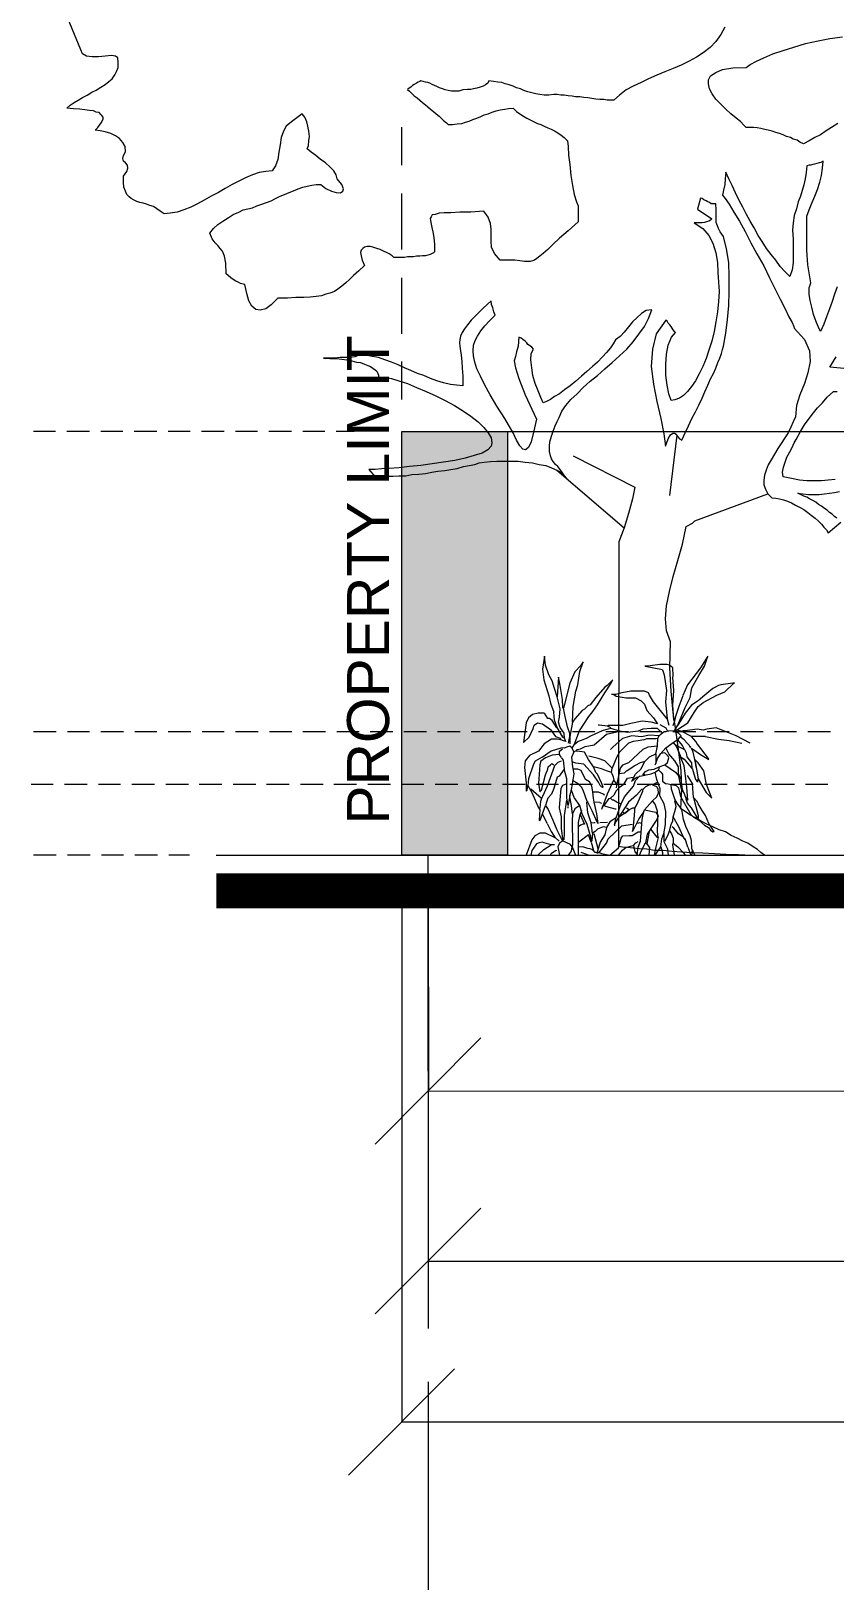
# Model space of a CAD drawing. Header units: metres. Extents: x 14 to 155, y 0 to 125.
# Drawn here: x 29.279 to 31.552, y 61.89 to 66.301 of the extents above; entities that cross this region are included whole.
import ezdxf

# ---------------------------------------------------------------- set-up
doc = ezdxf.new("R2010")
doc.units = ezdxf.units.M
doc.layers.add('PDF3_Geometry', color=9, linetype='Continuous', true_color=0x808080)
doc.layers.add('PDF_Geometry', color=7, linetype='Continuous', true_color=0xc0c0c0)
doc.layers.add('PDF3_Solid Fills', color=7, linetype='Continuous')
doc.layers.add('PDF3_Text', color=255, linetype='Continuous')
doc.styles.add('PDF Arial', font='arial.ttf')

msp = doc.modelspace()

# ---------------------------------------------------------------- linework, layer by layer
at = {"layer": 'PDF3_Geometry', "color": 0, "lineweight": 0}
for points in [[(30.3268, 65.9217), (30.3268, 66.029)], [(31.559, 65.5777), (31.551, 65.5569), (31.5446, 65.5361), (31.5366, 65.5153), (31.5286, 65.4929), (31.5206, 65.472), (31.511, 65.4512), (31.5046, 65.4657), (31.4982, 65.4817), (31.4918, 65.4993), (31.487, 65.52), (31.4822, 65.5393), (31.479, 65.5569), (31.479, 65.5745), (31.4838, 65.5889), (31.4757, 65.6401), (31.4725, 65.6818), (31.4725, 65.7233), (31.4725, 65.7778), (31.479, 65.7953), (31.487, 65.8145), (31.495, 65.8337), (31.503, 65.853), (31.5094, 65.8738), (31.5142, 65.893), (31.5174, 65.9138), (31.5189, 65.9329), (31.5126, 65.9297), (31.5078, 65.9282), (31.5014, 65.9266), (31.4949, 65.925), (31.4902, 65.9234), (31.4838, 65.9218), (31.479, 65.9218), (31.4725, 65.9202), (31.4709, 65.901), (31.4678, 65.8833), (31.4646, 65.8658), (31.4598, 65.8498), (31.455, 65.8337), (31.4485, 65.8177), (31.4438, 65.7986), (31.4374, 65.7794), (31.4342, 65.7585), (31.4326, 65.7377), (31.4342, 65.7137), (31.4342, 65.6913), (31.4342, 65.6673), (31.4342, 65.6465), (31.431, 65.6257), (31.4246, 65.6065), (31.4102, 65.6209), (31.3974, 65.6354), (31.3846, 65.6529), (31.3718, 65.6689), (31.3589, 65.6865), (31.3462, 65.7058), (31.3349, 65.7233), (31.3238, 65.7441), (31.3125, 65.7633), (31.3014, 65.7841), (31.2917, 65.8034), (31.2805, 65.8242), (31.271, 65.8434), (31.2613, 65.8641), (31.2518, 65.8833), (31.2437, 65.9025), (31.2421, 65.8833), (31.2405, 65.8674), (31.2373, 65.8514), (31.2341, 65.8369), (31.2421, 65.8274), (31.2533, 65.8113), (31.2661, 65.7889), (31.2821, 65.7633), (31.2982, 65.7345), (31.3141, 65.7025), (31.3317, 65.6705), (31.351, 65.6369), (31.367, 65.6033), (31.3829, 65.5713), (31.3974, 65.5424), (31.4118, 65.5153), (31.4214, 65.4928), (31.431, 65.4769), (31.4358, 65.4657), (31.4374, 65.4609), (31.4662, 65.4289), (31.4806, 65.3968), (31.4822, 65.3665), (31.4758, 65.3344), (31.4662, 65.304), (31.4534, 65.2721), (31.4438, 65.2416), (31.4406, 65.2096), (31.4342, 65.1952), (31.4278, 65.1808), (31.4198, 65.1648), (31.4102, 65.1504), (31.4006, 65.1344), (31.391, 65.12), (31.3813, 65.104), (31.3718, 65.088), (31.3638, 65.0736), (31.3574, 65.0591), (31.3526, 65.0448), (31.351, 65.0304), (31.351, 65.0176), (31.3558, 65.0048), (31.3622, 64.9919), (31.3734, 64.9808), (31.3846, 64.9792), (31.3958, 64.9776), (31.407, 64.9744), (31.4182, 64.9712), (31.4294, 64.9663), (31.4406, 64.96), (31.4535, 64.9536), (31.4646, 64.9472), (31.4758, 64.9391), (31.4854, 64.9312), (31.4966, 64.9231), (31.5046, 64.9151), (31.5142, 64.9056), (31.5206, 64.8975), (31.5286, 64.8895), (31.5334, 64.8816), (31.5687, 64.912)], [(30.3268, 65.6832), (30.3268, 65.8417)], [(30.3268, 65.4448), (30.3268, 65.6032)], [(30.3268, 65.2592), (30.3268, 65.3664)], [(31.5878, 65.3457), (31.5382, 65.3504), (31.5558, 65.3792)], [(31.5526, 65.032), (31.5334, 65.0304), (31.5142, 65.0288), (31.4934, 65.0288), (31.4726, 65.0288), (31.4518, 65.0304), (31.4294, 65.0351), (31.4054, 65.04), (31.4038, 65.0528), (31.407, 65.0672), (31.4118, 65.0816), (31.4166, 65.096), (31.4246, 65.1104), (31.431, 65.1232), (31.4374, 65.136), (31.4422, 65.1456), (31.455, 65.168), (31.4662, 65.1872), (31.479, 65.2048), (31.4918, 65.2208), (31.503, 65.2352), (31.5174, 65.2497), (31.5302, 65.2656), (31.5478, 65.2816), (31.559, 65.2816)], [(29.3474, 65.1679), (29.2849, 65.1679)], [(29.4434, 65.1679), (29.3793, 65.1679)], [(29.5379, 65.1679), (29.4754, 65.1679)], [(29.6339, 65.1679), (29.5698, 65.1679)], [(29.7283, 65.1679), (29.6658, 65.1679)], [(29.8243, 65.1679), (29.7602, 65.1679)], [(29.9187, 65.1679), (29.8562, 65.1679)], [(30.0147, 65.1679), (29.9507, 65.1679)], [(30.1091, 65.1679), (30.0467, 65.1679)], [(30.1924, 65.1679), (30.1412, 65.1679)], [(31.1046, 65.1583), (31.0838, 64.9871)], [(30.7653, 65.0591), (30.9557, 64.8959)], [(30.8117, 65.0992), (30.9862, 65.0111), (30.9798, 64.9776), (30.9686, 64.9359), (30.9558, 64.8959), (30.9414, 64.8559), (30.9398, 63.9949), (30.9511, 63.9933), (30.9654, 63.9917), (30.9814, 63.9901), (30.9991, 63.9885), (31.0198, 63.9869), (31.0422, 63.9837), (31.0663, 63.9837), (31.0919, 63.9805), (31.1191, 63.9789), (31.1479, 63.9773), (31.1782, 63.9757), (31.2119, 63.9741), (31.2439, 63.9725), (31.2791, 63.9709), (31.3159, 63.9693), (31.3527, 63.9693), (31.3431, 63.9773), (31.3335, 63.9853), (31.3207, 63.9933), (31.3063, 64.0029), (31.2919, 64.0093), (31.2759, 64.0173), (31.2583, 64.0253), (31.2423, 64.0349), (31.2246, 64.0413), (31.2071, 64.0493), (31.1895, 64.0573), (31.1718, 64.0669), (31.1574, 64.0749), (31.1415, 64.083), (31.1286, 64.0925), (31.1159, 64.1005), (31.1191, 64.1566), (31.1175, 64.2078), (31.111, 64.2621), (31.103, 64.3166), (31.0951, 64.3726), (31.0886, 64.4334), (31.0854, 64.499), (31.087, 64.5726), (31.0758, 64.6046), (31.0726, 64.6383), (31.0758, 64.675), (31.0838, 64.7151), (31.095, 64.7583), (31.1078, 64.8031), (31.1206, 64.8495), (31.1318, 64.8991), (31.1494, 64.9088), (31.1558, 64.9151), (31.3622, 64.9919)], [(31.5574, 64.9231), (31.5511, 64.928), (31.5446, 64.9344), (31.5366, 64.9391), (31.5302, 64.9455), (31.5223, 64.9504), (31.5142, 64.9568), (31.5062, 64.9615), (31.4982, 64.9679), (31.4902, 64.9728), (31.4806, 64.9776), (31.4726, 64.9824), (31.4646, 64.9855), (31.455, 64.9903), (31.447, 64.9936), (31.4614, 64.9919), (31.4775, 64.9903), (31.4918, 64.9903), (31.5078, 64.9903), (31.5223, 64.9919), (31.5366, 64.9936), (31.551, 64.9952), (31.5654, 64.9984)], [(29.349, 64.3181), (29.2849, 64.3181)], [(29.4434, 64.3181), (29.3809, 64.3181)], [(29.5395, 64.3181), (29.4755, 64.3181)], [(29.6339, 64.3181), (29.5715, 64.3181)], [(29.7299, 64.3181), (29.6659, 64.3181)], [(29.8243, 64.3181), (29.7619, 64.3181)], [(29.9203, 64.3181), (29.8563, 64.3181)], [(30.0163, 64.3182), (29.9523, 64.3181)], [(30.1108, 64.3182), (30.0468, 64.3182)], [(30.2068, 64.3182), (30.1428, 64.3182)], [(30.3012, 64.3182), (30.2372, 64.3182)], [(30.3972, 64.3182), (30.3332, 64.3182)], [(30.4917, 64.3182), (30.4276, 64.3182)], [(30.5877, 64.3182), (30.5236, 64.3182)], [(30.6821, 64.3182), (30.618, 64.3182)], [(30.7782, 64.3182), (30.7141, 64.3182)], [(30.7798, 64.3085), (30.7814, 64.3037)], [(30.8726, 64.3182), (30.8101, 64.3182)], [(30.8853, 64.3374), (30.8821, 64.3374)], [(30.9093, 64.3341), (30.8853, 64.3373)], [(30.9109, 64.3262), (30.8933, 64.3214)], [(30.9686, 64.3182), (30.9045, 64.3182)], [(30.9061, 64.3118), (30.9349, 64.3182)], [(31.0086, 64.3262), (30.9958, 64.3198), (30.9654, 64.3166), (30.943, 64.3198), (30.919, 64.3277)], [(31.063, 64.3182), (31.0006, 64.3182)], [(31.0501, 64.3278), (31.0325, 64.3278), (31.0085, 64.3262)], [(31.0501, 64.3278), (31.0646, 64.315), (31.055, 64.307)], [(31.0566, 64.339), (31.0742, 64.3294)], [(31.0741, 64.3293), (31.0789, 64.3198), (31.0741, 64.3182), (31.0694, 64.3182), (31.0646, 64.3149)], [(31.0998, 64.3198), (31.0982, 64.3214), (31.0822, 64.3198), (31.079, 64.3198)], [(31.0966, 64.3182), (31.0934, 64.3182)], [(31.159, 64.3182), (31.095, 64.3182)], [(31.0981, 64.3214), (31.1077, 64.3374)], [(31.1094, 64.315), (31.0981, 64.3182), (31.1046, 64.323)], [(31.1863, 64.3054), (31.1462, 64.3054), (31.1175, 64.3198)], [(31.2534, 64.3182), (31.191, 64.3182)], [(31.3494, 64.3182), (31.2854, 64.3182)], [(31.4439, 64.3182), (31.3815, 64.3182)], [(31.5399, 64.3182), (31.4759, 64.3182)], [(30.9781, 64.179), (30.9766, 64.1774)], [(31.1638, 64.1758), (31.1654, 64.1853)], [(29.341, 64.1692), (29.2786, 64.1692)], [(29.437, 64.1692), (29.373, 64.1692)], [(29.5314, 64.1693), (29.469, 64.1692)], [(29.6274, 64.1693), (29.5634, 64.1693)], [(29.7235, 64.1693), (29.6595, 64.1693)], [(29.8179, 64.1693), (29.7539, 64.1693)], [(29.9139, 64.1693), (29.8499, 64.1693)], [(30.0084, 64.1693), (29.9443, 64.1693)], [(30.1044, 64.1693), (30.0403, 64.1693)], [(30.1988, 64.1693), (30.1347, 64.1693)], [(30.2949, 64.1693), (30.2308, 64.1693)], [(30.3893, 64.1693), (30.3252, 64.1693)], [(30.4853, 64.1693), (30.4213, 64.1693)], [(30.5797, 64.1693), (30.5173, 64.1693)], [(30.6757, 64.1693), (30.6117, 64.1693)], [(30.6789, 64.1534), (30.6789, 64.1502)], [(30.7701, 64.1693), (30.7077, 64.1693)], [(30.7941, 64.1709), (30.7813, 64.1661)], [(30.8661, 64.1693), (30.8021, 64.1693)], [(30.8934, 64.1613), (30.8966, 64.1613), (30.8918, 64.1742)], [(30.9606, 64.1693), (30.8982, 64.1693)], [(30.9349, 64.1661), (30.9349, 64.1709), (30.9333, 64.1597)], [(31.0566, 64.1693), (30.9926, 64.1693)], [(31.0374, 64.1693), (31.0262, 64.1677), (31.0166, 64.1629), (31.0102, 64.1565), (31.0054, 64.1549)], [(31.0086, 64.1501), (31.0102, 64.1565)], [(31.151, 64.1693), (31.0886, 64.1693)], [(31.247, 64.1693), (31.183, 64.1693)], [(31.3414, 64.1693), (31.279, 64.1693)], [(31.4375, 64.1693), (31.3734, 64.1693)], [(31.5319, 64.1693), (31.4694, 64.1693)], [(30.9349, 64.1197), (30.9478, 64.1149)], [(30.9398, 63.99), (30.9478, 64.0172)], [(29.349, 63.9693), (29.285, 63.9693)], [(29.445, 63.9693), (29.381, 63.9693)], [(29.5395, 63.9693), (29.4771, 63.9693)], [(29.6355, 63.9693), (29.5715, 63.9693)], [(29.7267, 63.9693), (29.6675, 63.9693)], [(30.4021, 63.3788), (30.402, 63.9693)], [(30.951, 63.9837), (30.9621, 63.9916)], [(30.9622, 63.9916), (30.9735, 63.9948)], [(30.9829, 63.9965), (30.9861, 63.9789)], [(30.3269, 63.894), (30.3269, 62.3656)], [(30.4021, 62.8202), (30.402, 63.894), (30.4021, 63.3019)], [(30.5509, 63.4524), (30.2517, 63.1515)], [(30.4021, 63.3019), (34.563, 63.302)], [(30.4021, 62.6297), (30.4021, 63.2299)], [(30.551, 62.9706), (30.2517, 62.6714)], [(30.4021, 62.8202), (43.7234, 62.8207)], [(30.4757, 62.5161), (30.1764, 62.2153)], [(30.4021, 61.8904), (30.4021, 62.4794)], [(30.3269, 62.3657), (43.7234, 62.3662)]]:
    msp.add_lwpolyline(points, dxfattribs=at)
for points in [[(31.119, 65.144), (31.1286, 65.1648), (31.1382, 65.184), (31.1478, 65.2048), (31.1575, 65.224), (31.167, 65.2432), (31.1767, 65.2624), (31.1846, 65.28), (31.1926, 65.2992), (31.2007, 65.3169), (31.2086, 65.3328), (31.215, 65.3472), (31.2214, 65.3633), (31.2263, 65.376), (31.2311, 65.3889), (31.2342, 65.4), (31.2374, 65.4097), (31.2438, 65.4464), (31.2487, 65.4849), (31.2519, 65.5249), (31.2535, 65.5648), (31.2534, 65.6065), (31.2519, 65.6465), (31.2455, 65.6849), (31.2374, 65.7201), (31.2278, 65.7329), (31.223, 65.7425), (31.2198, 65.7505), (31.2166, 65.7601), (31.2166, 65.7697), (31.2166, 65.7809), (31.2166, 65.7953), (31.215, 65.8129), (31.2086, 65.8129), (31.2023, 65.8129), (31.1974, 65.8161), (31.1926, 65.8177), (31.1878, 65.8209), (31.1814, 65.8242), (31.1767, 65.8274), (31.1718, 65.8289), (31.1638, 65.7969), (31.2038, 65.7697), (31.2007, 65.7665), (31.1958, 65.7633), (31.1894, 65.7617), (31.183, 65.7601), (31.1767, 65.7585), (31.1686, 65.7585), (31.1606, 65.7585), (31.1543, 65.7585), (31.1783, 65.7425), (31.1958, 65.7233), (31.207, 65.7009), (31.215, 65.6737), (31.2198, 65.6465), (31.2214, 65.6177), (31.223, 65.5904), (31.2247, 65.5648), (31.223, 65.5361), (31.2198, 65.5073), (31.215, 65.4785), (31.2102, 65.4512), (31.2039, 65.424), (31.1958, 65.3984), (31.1878, 65.3744), (31.1783, 65.352), (31.1686, 65.3312), (31.1575, 65.312), (31.1462, 65.296), (31.1351, 65.2816), (31.1238, 65.2705), (31.1126, 65.2624), (31.0998, 65.2576), (31.0886, 65.256), (31.0822, 65.2752), (31.0774, 65.2992), (31.0742, 65.328), (31.0742, 65.3584), (31.0758, 65.3873), (31.0806, 65.4129), (31.0902, 65.4353), (31.1014, 65.448), (31.0982, 65.4512), (31.095, 65.4561), (31.0918, 65.4609), (31.0886, 65.4656), (31.0854, 65.4704), (31.0806, 65.4752), (31.0774, 65.4801), (31.0742, 65.4833), (31.047, 65.4448), (31.0358, 65.4016), (31.0326, 65.352), (31.039, 65.3024), (31.0486, 65.2528), (31.0598, 65.2048), (31.0678, 65.1616), (31.0726, 65.1264), (31.0806, 65.1472), (31.0871, 65.1584), (31.0934, 65.1632), (31.0998, 65.1632), (31.1046, 65.1584), (31.1078, 65.1535), (31.1126, 65.1472)], [(30.7925, 65.0351), (30.7877, 65.0431), (30.7813, 65.0511), (30.7749, 65.0607), (30.7685, 65.0687), (30.7621, 65.0751), (30.7556, 65.0831), (30.7509, 65.0911), (30.7477, 65.0992), (30.7445, 65.1119), (30.7445, 65.1263), (30.7461, 65.1392), (30.7509, 65.1551), (30.7556, 65.1696), (30.7605, 65.1839), (30.7669, 65.1967), (30.7717, 65.208), (30.7796, 65.2255), (30.7909, 65.2416), (30.8053, 65.2592), (30.8228, 65.2751), (30.8405, 65.2928), (30.8597, 65.3104), (30.8805, 65.3264), (30.9013, 65.3456), (30.9221, 65.3632), (30.9429, 65.3824), (30.9637, 65.4016), (30.9813, 65.4224), (30.9973, 65.4432), (31.0134, 65.4656), (31.0245, 65.4881), (31.0342, 65.5121), (31.0181, 65.5105), (31.0053, 65.5024), (30.9925, 65.4912), (30.9797, 65.4784), (30.9685, 65.464), (30.9557, 65.4496), (30.9445, 65.4368), (30.9317, 65.4272), (30.9253, 65.416), (30.9173, 65.4048), (30.9061, 65.392), (30.8948, 65.3792), (30.8805, 65.3648), (30.8661, 65.352), (30.8501, 65.3376), (30.8357, 65.3248), (30.8197, 65.3104), (30.8037, 65.2975), (30.7877, 65.2864), (30.7733, 65.2751), (30.7589, 65.2672), (30.7477, 65.2592), (30.7365, 65.2527), (30.7268, 65.2495), (30.7205, 65.264), (30.7125, 65.2832), (30.7044, 65.304), (30.6981, 65.3264), (30.6949, 65.3488), (30.6917, 65.3712), (30.6933, 65.3888), (30.6997, 65.4016), (30.6949, 65.4064), (30.6885, 65.4112), (30.6836, 65.4144), (30.6804, 65.4192), (30.6757, 65.424), (30.6693, 65.4288), (30.6644, 65.432), (30.658, 65.4352), (30.6564, 65.4096), (30.6517, 65.3936), (30.6485, 65.3808), (30.6453, 65.368), (30.6485, 65.3488), (30.658, 65.3183), (30.6757, 65.2719), (30.7076, 65.2031), (30.6997, 65.1664), (30.6933, 65.1392), (30.6852, 65.1231), (30.6773, 65.1168), (30.6693, 65.1184), (30.6612, 65.1279), (30.6517, 65.144), (30.642, 65.1648), (30.618, 65.2047), (30.5956, 65.24), (30.5765, 65.2719), (30.562, 65.2991), (30.5492, 65.3248), (30.5396, 65.3456), (30.5332, 65.3647), (30.5301, 65.3824), (30.5285, 65.3968), (30.5301, 65.4127), (30.5348, 65.4256), (30.5412, 65.4384), (30.5508, 65.4528), (30.562, 65.4672), (30.5749, 65.4816), (30.5908, 65.4976), (30.5876, 65.5073), (30.5844, 65.5184), (30.5812, 65.528), (30.5796, 65.5376), (30.5572, 65.5168), (30.5396, 65.4992), (30.5236, 65.4833), (30.5124, 65.4704), (30.5044, 65.4592), (30.498, 65.448), (30.4932, 65.4384), (30.4916, 65.4288), (30.49, 65.4192), (30.4916, 65.4096), (30.4932, 65.3968), (30.4948, 65.384), (30.4964, 65.3663), (30.498, 65.3472), (30.4996, 65.3248), (30.4996, 65.2975), (30.482, 65.2991), (30.4644, 65.3008), (30.4452, 65.3056), (30.426, 65.312), (30.4084, 65.3183), (30.3891, 65.3264), (30.3716, 65.3328), (30.3524, 65.3407), (30.3348, 65.3488), (30.3171, 65.3568), (30.2979, 65.3647), (30.2788, 65.3712), (30.2612, 65.3776), (30.2435, 65.3808), (30.2243, 65.384), (30.2068, 65.384), (30.2019, 65.3824), (30.1939, 65.3792), (30.1811, 65.3776), (30.1683, 65.3776), (30.1523, 65.3776), (30.1363, 65.376), (30.1203, 65.376), (30.1059, 65.376), (30.1235, 65.3744), (30.1412, 65.3744), (30.1571, 65.3728), (30.1715, 65.3712), (30.186, 65.368), (30.1987, 65.3647), (30.21, 65.3631), (30.2211, 65.3584), (30.2308, 65.3552), (30.2388, 65.352), (30.2451, 65.3472), (30.2515, 65.3423), (30.2564, 65.3391), (30.2596, 65.3328), (30.2612, 65.328), (30.2612, 65.3232), (30.2788, 65.3215), (30.2979, 65.3183), (30.3187, 65.312), (30.3427, 65.304), (30.3684, 65.2927), (30.3956, 65.2816), (30.4228, 65.2687), (30.45, 65.256), (30.4756, 65.2416), (30.5012, 65.2255), (30.522, 65.2112), (30.5428, 65.1951), (30.5588, 65.1791), (30.5716, 65.1648), (30.5797, 65.1503), (30.5813, 65.1359), (30.5797, 65.1263), (30.57, 65.1168), (30.5541, 65.1071), (30.5317, 65.1007), (30.5061, 65.0928), (30.4772, 65.0863), (30.4452, 65.0815), (30.4132, 65.0767), (30.3812, 65.0719), (30.3492, 65.0687), (30.3187, 65.0655), (30.2916, 65.0639), (30.2691, 65.0623), (30.2515, 65.0607), (30.2388, 65.0607), (30.234, 65.0607), (30.2515, 65.0399), (30.2676, 65.0399), (30.2852, 65.0415), (30.3012, 65.0415), (30.3187, 65.0431), (30.338, 65.0431), (30.3556, 65.0463), (30.3748, 65.0479), (30.394, 65.0495), (30.4116, 65.0527), (30.4292, 65.0559), (30.4484, 65.0575), (30.466, 65.0607), (30.4837, 65.0639), (30.5012, 65.0687), (30.5172, 65.072), (30.5333, 65.0751), (30.546, 65.0799), (30.5604, 65.0815), (30.5781, 65.0831), (30.5956, 65.0847), (30.6148, 65.0847), (30.6356, 65.0847), (30.6564, 65.0847), (30.6757, 65.0815), (30.6965, 65.0799), (30.7157, 65.0751), (30.7348, 65.072), (30.7509, 65.0655), (30.7653, 65.0591), (30.7765, 65.0527), (30.7861, 65.0431)]]:
    msp.add_lwpolyline(points, close=True, dxfattribs=at)
at = {"layer": 'PDF3_Geometry', "color": 0, "lineweight": 5}
msp.add_lwpolyline([(30.3268, 65.1679), (30.6261, 65.168), (30.6261, 63.9693), (30.3268, 63.9693)], close=True, dxfattribs=at)
for points in [[(30.6261, 65.168), (39.0216, 65.1683)], [(29.8019, 63.9693), (37.0211, 63.9696), (37.0211, 64.1696), (41.8222, 64.1698), (45.1685, 64.1699), (45.1685, 63.9699), (48.1724, 63.97), (48.1724, 64.1701), (48.6717, 64.1701), (60.8232, 63.9705), (62.0442, 63.9705)]]:
    msp.add_lwpolyline(points, dxfattribs=at)
at = {"layer": 'PDF3_Geometry', "color": 0, "lineweight": 0, "const_width": 0.0992}
msp.add_lwpolyline([(29.8019, 63.8684), (37.122, 63.8687), (37.1219, 64.0687), (41.8222, 64.0689), (45.0685, 64.069), (45.0685, 63.869), (48.2724, 63.8691), (48.2724, 64.0691), (48.6709, 64.0692), (60.8216, 63.8696), (62.0442, 63.8696)], dxfattribs=at)
at = {"layer": 'PDF3_Solid Fills', "color": 0, "transparency": 33554559}
for points in [[(30.6261, 65.168), (30.3268, 65.1679), (30.6261, 63.9693)], [(30.3268, 65.1679), (30.6261, 63.9693), (30.3268, 63.9693)]]:
    msp.add_solid(points, dxfattribs=at)
at = {"layer": 'PDF_Geometry', "color": 0, "lineweight": 0}
for points in [[(31.2406, 66.3123), (31.2293, 66.2914), (31.2149, 66.2722), (31.199, 66.2546), (31.1797, 66.2402), (31.1605, 66.2274), (31.1397, 66.2162), (31.1173, 66.205), (31.0949, 66.1954), (31.0709, 66.1858), (31.0485, 66.1762), (31.0245, 66.1666), (31.0037, 66.1554), (30.9813, 66.1457), (30.962, 66.1346), (30.9429, 66.1201), (30.9269, 66.1058), (30.9172, 66.1058), (30.9077, 66.1058), (30.8981, 66.1074), (30.8869, 66.1074), (30.8757, 66.109), (30.8644, 66.1106), (30.8533, 66.1122), (30.842, 66.1138), (30.8309, 66.1154), (30.818, 66.1154), (30.8085, 66.1169), (30.7972, 66.1185), (30.7861, 66.1201), (30.7764, 66.1201), (30.7668, 66.1217), (30.7573, 66.1217), (30.7428, 66.1201), (30.73, 66.1201), (30.7173, 66.1217), (30.706, 66.1233), (30.6948, 66.1266), (30.6836, 66.1298), (30.6724, 66.133), (30.6628, 66.1378), (30.6516, 66.1409), (30.6421, 66.1457), (30.6308, 66.149), (30.6197, 66.1522), (30.61, 66.1554), (30.5988, 66.157), (30.586, 66.1586), (30.5731, 66.1602), (30.57, 66.1538), (30.5636, 66.149), (30.5572, 66.1457), (30.5491, 66.1425), (30.5396, 66.1393), (30.53, 66.1377), (30.522, 66.1362), (30.5124, 66.1362), (30.4996, 66.1346), (30.4884, 66.1314), (30.4771, 66.1314), (30.4676, 66.1314), (30.4579, 66.133), (30.45, 66.1346), (30.442, 66.1377), (30.4339, 66.1409), (30.426, 66.1441), (30.4196, 66.1474), (30.4132, 66.1506), (30.4067, 66.1538), (30.4004, 66.1554), (30.394, 66.157), (30.3875, 66.1586), (30.3811, 66.1602), (30.378, 66.1586), (30.3732, 66.157), (30.3684, 66.1538), (30.3619, 66.1506), (30.3571, 66.1474), (30.3524, 66.1425), (30.3476, 66.1393), (30.3427, 66.1361), (30.3492, 66.1314), (30.3555, 66.125), (30.3619, 66.1185), (30.37, 66.1121), (30.378, 66.1058), (30.3859, 66.0993), (30.394, 66.0929), (30.4004, 66.0866), (30.4083, 66.0802), (30.4164, 66.0737), (30.4244, 66.0673), (30.4323, 66.061), (30.4388, 66.0545), (30.4452, 66.0481), (30.4531, 66.0417), (30.4579, 66.037), (30.4708, 66.037), (30.4836, 66.0386), (30.4964, 66.0402), (30.5076, 66.0433), (30.5172, 66.0465), (30.5284, 66.0513), (30.5396, 66.0545), (30.5508, 66.0594), (30.5604, 66.0642), (30.5716, 66.0673), (30.5828, 66.0721), (30.594, 66.0753), (30.6052, 66.0786), (30.618, 66.0802), (30.6292, 66.0818), (30.6421, 66.0834), (30.6516, 66.0737), (30.6612, 66.0673), (30.6708, 66.061), (30.6804, 66.0545), (30.6901, 66.0497), (30.7012, 66.0449), (30.7109, 66.0402), (30.7204, 66.037), (30.73, 66.0322), (30.7397, 66.0273), (30.7492, 66.0241), (30.7589, 66.0193), (30.7684, 66.013), (30.778, 66.0065), (30.7861, 66.0001), (30.7956, 65.9906), (30.7972, 65.9745), (30.7988, 65.9505), (30.802, 65.9233), (30.8053, 65.8929), (30.8101, 65.8641), (30.8149, 65.8385), (30.8212, 65.8177), (30.8261, 65.8065), (30.8261, 65.7617), (30.7972, 65.7361), (30.7732, 65.7153), (30.754, 65.6977), (30.7397, 65.6832), (30.7268, 65.6721), (30.7173, 65.664), (30.7092, 65.6576), (30.7028, 65.6529), (30.6965, 65.6513), (30.6901, 65.6497), (30.682, 65.6497), (30.674, 65.6497), (30.6612, 65.6513), (30.6469, 65.6529), (30.6276, 65.6529), (30.6052, 65.6529), (30.5892, 65.6721), (30.5812, 65.6897), (30.5796, 65.7072), (30.5796, 65.7233), (30.5796, 65.7409), (30.578, 65.7569), (30.5716, 65.7745), (30.5588, 65.7921), (30.522, 65.7889), (30.4916, 65.7889), (30.466, 65.7873), (30.4468, 65.7873), (30.4323, 65.7857), (30.4212, 65.7825), (30.4132, 65.7809), (30.4099, 65.776), (30.4068, 65.7713), (30.4083, 65.7649), (30.4099, 65.7552), (30.4115, 65.7457), (30.4148, 65.7328), (30.418, 65.7169), (30.4196, 65.6977), (30.4196, 65.6769), (30.4164, 65.6737), (30.4132, 65.6721), (30.4068, 65.6689), (30.4004, 65.6673), (30.394, 65.6657), (30.3859, 65.6657), (30.378, 65.664), (30.3684, 65.664), (30.3603, 65.6624), (30.3508, 65.6624), (30.3427, 65.6624), (30.3348, 65.6608), (30.3252, 65.6608), (30.3187, 65.6608), (30.3108, 65.6608), (30.3044, 65.6608), (30.2996, 65.6657), (30.2915, 65.6705), (30.2852, 65.6737), (30.2756, 65.6784), (30.2659, 65.6832), (30.2564, 65.6864), (30.2451, 65.6897), (30.2372, 65.6913), (30.2292, 65.6913), (30.2211, 65.6897), (30.2163, 65.6864), (30.2116, 65.6816), (30.21, 65.6752), (30.2116, 65.6657), (30.2147, 65.6528), (30.2211, 65.6384), (30.2051, 65.6225), (30.1907, 65.6096), (30.1795, 65.5985), (30.1683, 65.5888), (30.1571, 65.5792), (30.1459, 65.5712), (30.1364, 65.5648), (30.1235, 65.56), (30.1123, 65.5568), (30.0995, 65.5521), (30.0851, 65.5505), (30.0676, 65.5488), (30.0499, 65.5472), (30.0275, 65.5472), (30.0035, 65.5456), (29.9763, 65.5456), (29.9571, 65.5264), (29.9427, 65.5152), (29.9266, 65.512), (29.9139, 65.5136), (29.9026, 65.5232), (29.8947, 65.5376), (29.8883, 65.5584), (29.8834, 65.584), (29.8786, 65.5856), (29.8707, 65.5872), (29.8643, 65.5904), (29.8578, 65.5936), (29.8499, 65.5984), (29.8435, 65.6032), (29.8354, 65.6096), (29.8306, 65.6144), (29.829, 65.6449), (29.8259, 65.664), (29.8195, 65.6784), (29.813, 65.6864), (29.8066, 65.6945), (29.7987, 65.7024), (29.7906, 65.7137), (29.7842, 65.7296), (29.7939, 65.7425), (29.8066, 65.7536), (29.8211, 65.7633), (29.8354, 65.7728), (29.8499, 65.7825), (29.8659, 65.7889), (29.8786, 65.7952), (29.8915, 65.7984), (29.9042, 65.8016), (29.9171, 65.8065), (29.9315, 65.8113), (29.9443, 65.8161), (29.9571, 65.8208), (29.9699, 65.8273), (29.9827, 65.8337), (29.9954, 65.8385), (30.0083, 65.8448), (30.021, 65.8497), (30.0339, 65.8545), (30.0467, 65.8593), (30.0595, 65.8625), (30.0723, 65.8657), (30.0851, 65.8673), (30.0979, 65.8673), (30.1123, 65.8561), (30.1283, 65.848), (30.1411, 65.8448), (30.1539, 65.8433), (30.1604, 65.848), (30.162, 65.8545), (30.1571, 65.8673), (30.1443, 65.8833), (30.1411, 65.8945), (30.1347, 65.9057), (30.1235, 65.9168), (30.1107, 65.9281), (30.0963, 65.9393), (30.0835, 65.9489), (30.0707, 65.9585), (30.0595, 65.9681), (30.0627, 65.9777), (30.0643, 65.9905), (30.0659, 66.0033), (30.0643, 66.0177), (30.0611, 66.0322), (30.0579, 66.0449), (30.0531, 66.0578), (30.045, 66.0673), (30.0147, 66.0449), (30.0003, 66.0322), (29.9923, 66.0177), (29.9859, 66.0001), (29.9827, 65.9793), (29.9795, 65.9585), (29.9763, 65.9377), (29.9699, 65.9201), (29.9603, 65.9057), (29.9427, 65.9041), (29.9234, 65.9009), (29.9042, 65.8945), (29.8851, 65.8865), (29.8659, 65.8769), (29.8467, 65.8672), (29.8274, 65.8561), (29.8082, 65.8448), (29.7874, 65.8337), (29.7682, 65.8224), (29.7491, 65.8129), (29.7298, 65.8033), (29.7106, 65.7952), (29.6914, 65.7889), (29.6722, 65.7857), (29.6547, 65.7841), (29.6434, 65.792), (29.6338, 65.7984), (29.6242, 65.8049), (29.6146, 65.8081), (29.605, 65.8113), (29.5954, 65.8144), (29.5858, 65.816), (29.5778, 65.8192), (29.5698, 65.8224), (29.5617, 65.8273), (29.5554, 65.8321), (29.549, 65.8384), (29.5458, 65.848), (29.541, 65.8593), (29.5394, 65.8737), (29.5394, 65.8912), (29.549, 65.9041), (29.5522, 65.9136), (29.5506, 65.9217), (29.5458, 65.9281), (29.5394, 65.9329), (29.5377, 65.9409), (29.5394, 65.9489), (29.5458, 65.96), (29.5442, 65.9745), (29.5377, 65.9856), (29.5282, 65.9969), (29.517, 66.0049), (29.5042, 66.0113), (29.4881, 66.0161), (29.4738, 66.0193), (29.4594, 66.0209), (29.4673, 66.0289), (29.4722, 66.0353), (29.477, 66.0417), (29.4802, 66.0481), (29.4818, 66.0529), (29.4818, 66.0577), (29.4786, 66.0625), (29.4754, 66.0657), (29.4706, 66.0705), (29.4625, 66.0721), (29.4546, 66.0753), (29.4433, 66.0769), (29.4306, 66.0785), (29.4161, 66.0801), (29.3985, 66.0817), (29.3794, 66.0833), (29.3889, 66.0913), (29.4001, 66.0993), (29.4114, 66.1057), (29.4241, 66.1137), (29.4369, 66.1201), (29.4498, 66.1281), (29.4625, 66.1345), (29.4754, 66.1425), (29.4881, 66.1506), (29.4978, 66.1585), (29.5074, 66.1665), (29.5153, 66.1777), (29.5202, 66.1873), (29.525, 66.1986), (29.525, 66.2113), (29.5234, 66.2257), (29.517, 66.2305), (29.5058, 66.2321), (29.4881, 66.2305), (29.4689, 66.2289), (29.4514, 66.2289), (29.4353, 66.2305), (29.4241, 66.2369), (29.4193, 66.2481), (29.3586, 66.3953)], [(31.5607, 66.0402), (31.543, 66.0289), (31.527, 66.0194), (31.511, 66.0081), (31.495, 66.0002), (31.479, 65.9906), (31.463, 65.9825), (31.4534, 65.9874), (31.4454, 65.9922), (31.4342, 65.9954), (31.4262, 66.0002), (31.415, 66.0033), (31.4054, 66.0081), (31.3958, 66.0114), (31.3846, 66.0146), (31.3749, 66.0178), (31.3638, 66.021), (31.3542, 66.0226), (31.343, 66.0257), (31.3318, 66.0273), (31.3222, 66.0289), (31.3126, 66.0289), (31.3013, 66.0289), (31.295, 66.0354), (31.2854, 66.045), (31.2726, 66.0545), (31.2581, 66.0674), (31.2438, 66.0802), (31.2293, 66.0946), (31.2149, 66.109), (31.2053, 66.1233), (31.1974, 66.1378), (31.1942, 66.1522), (31.1942, 66.1634), (31.2006, 66.1746), (31.2149, 66.1842), (31.2341, 66.1922), (31.263, 66.197), (31.3013, 66.1986), (31.3126, 66.2066), (31.3301, 66.2163), (31.3509, 66.2258), (31.3766, 66.237), (31.4054, 66.2466), (31.4358, 66.2562), (31.4694, 66.2659), (31.5046, 66.2738), (31.5382, 66.2802), (31.5734, 66.2851)], [(30.8022, 64.4558), (30.7845, 64.3854), (30.7829, 64.3886), (30.7814, 64.4094), (30.775, 64.4494), (30.7701, 64.4734), (30.7669, 64.4174), (30.7589, 64.4414), (30.7526, 64.4622), (30.7429, 64.4798), (30.7333, 64.507), (30.7302, 64.5326), (30.7254, 64.4958)], [(31.183, 64.5038), (31.1926, 64.5326), (31.1717, 64.499)], [(30.7253, 64.4957), (30.7285, 64.4654), (30.7429, 64.4206), (30.7477, 64.3997), (30.7573, 64.3742)], [(30.8309, 64.4894), (30.8405, 64.5166), (30.8325, 64.5054), (30.8165, 64.4878), (30.8021, 64.4558)], [(30.8101, 64.3454), (30.8117, 64.3902), (30.8197, 64.4334), (30.8246, 64.451), (30.8309, 64.4895)], [(31.0966, 64.3518), (31.0934, 64.3934), (31.0966, 64.435), (31.0934, 64.4718), (31.095, 64.4766), (31.0934, 64.499), (31.0838, 64.507), (31.0773, 64.5086), (31.0565, 64.5086), (31.0293, 64.5054), (31.0149, 64.5038)], [(31.015, 64.5038), (31.0646, 64.4943)], [(31.0646, 64.4942), (31.0694, 64.4797)], [(31.1655, 64.4062), (31.1462, 64.3934), (31.1286, 64.371), (31.1078, 64.3374), (31.1286, 64.387), (31.1431, 64.4158), (31.1478, 64.443), (31.1671, 64.4782), (31.1831, 64.5038)], [(31.1718, 64.499), (31.135, 64.451), (31.1221, 64.4207)], [(30.9014, 64.4446), (30.8758, 64.4158), (30.8597, 64.395), (30.8534, 64.3918), (30.8438, 64.3822), (30.8373, 64.3789), (30.8165, 64.3549), (30.8101, 64.3454), (30.8022, 64.3053), (30.8022, 64.2845)], [(30.9014, 64.4286), (30.919, 64.4558), (30.9238, 64.4655), (30.9077, 64.4494), (30.9014, 64.4447)], [(31.0694, 64.4798), (31.0757, 64.435), (31.0726, 64.403)], [(31.207, 64.4414), (31.1846, 64.4222), (31.1654, 64.4061)], [(31.1655, 64.3902), (31.1799, 64.4014), (31.2182, 64.4222), (31.2407, 64.4317), (31.2662, 64.4557), (31.2678, 64.4557), (31.2631, 64.4557), (31.2295, 64.451), (31.223, 64.4494), (31.2071, 64.4414)], [(30.7829, 64.3038), (30.7877, 64.3006), (30.7861, 64.315), (30.7749, 64.331), (30.7701, 64.3454), (30.7733, 64.3598), (30.7749, 64.3838), (30.7669, 64.4174)], [(30.8677, 64.3757), (30.8805, 64.395), (30.9014, 64.4285)], [(30.9317, 64.4238), (30.9205, 64.4238)], [(30.9269, 64.4238), (30.9333, 64.419), (30.9621, 64.4142)], [(31.0134, 64.4334), (30.975, 64.4334), (30.9494, 64.4286), (30.9317, 64.4238)], [(30.9622, 64.4142), (30.9878, 64.4142), (31.0038, 64.4062)], [(31.0037, 64.4062), (31.0133, 64.3967), (31.0198, 64.379)], [(31.0726, 64.4029), (31.0773, 64.3549), (31.039, 64.4029), (31.0278, 64.4222), (31.0245, 64.4285), (31.0134, 64.4333)], [(31.1222, 64.4206), (31.1111, 64.3902)], [(30.7301, 64.371), (30.7124, 64.371), (30.6965, 64.3678), (30.6853, 64.3582), (30.6789, 64.3438), (30.6725, 64.2958), (30.6709, 64.2878)], [(30.7653, 64.3293), (30.7525, 64.3501), (30.7445, 64.3565), (30.7397, 64.3565), (30.7302, 64.371)], [(30.7829, 64.3037), (30.7669, 64.3309), (30.7589, 64.3517), (30.7574, 64.3742)], [(30.7893, 64.3614), (30.7845, 64.3854)], [(30.7989, 64.2861), (30.8021, 64.3053), (30.8021, 64.3133), (30.7957, 64.3325), (30.7893, 64.3613)], [(30.8934, 64.3214), (30.863, 64.3069), (30.8486, 64.299), (30.8341, 64.2942), (30.8262, 64.291), (30.8149, 64.2813), (30.8294, 64.3214), (30.8565, 64.3614), (30.8678, 64.3758)], [(31.039, 64.3582), (31.0502, 64.3406), (31.0326, 64.3454), (31.007, 64.3487)], [(31.0198, 64.3789), (31.039, 64.3581)], [(31.0774, 64.3549), (31.0822, 64.3373)], [(31.111, 64.3902), (31.1014, 64.3614), (31.0982, 64.3486), (31.0966, 64.3519)], [(31.1174, 64.3198), (31.1045, 64.323), (31.1366, 64.3438), (31.1542, 64.3726), (31.1654, 64.3902)], [(30.6709, 64.2877), (30.6869, 64.3037), (30.6982, 64.3277), (30.7014, 64.3373), (30.7109, 64.3438), (30.7254, 64.3406)], [(30.7253, 64.3406), (30.7477, 64.3246), (30.7621, 64.3053), (30.7749, 64.3006), (30.7765, 64.2958), (30.7669, 64.2974), (30.7509, 64.2974), (30.7301, 64.2845), (30.714, 64.2637), (30.6884, 64.251)], [(30.871, 64.2813), (30.9062, 64.3117)], [(30.975, 64.3422), (30.9525, 64.3358), (30.9109, 64.3358), (30.9093, 64.3342), (30.9141, 64.3326), (30.9189, 64.3278), (30.9109, 64.3262)], [(31.0117, 64.2958), (31.0198, 64.299), (31.0454, 64.299), (31.0517, 64.3006), (31.0549, 64.3069), (31.0277, 64.3085), (31.0053, 64.3038), (30.9781, 64.3069), (30.951, 64.299), (30.9238, 64.275), (30.9174, 64.2686)], [(31.007, 64.3486), (30.975, 64.3422)], [(31.0981, 64.3486), (31.0934, 64.3357)], [(31.1398, 64.2766), (31.1446, 64.275), (31.1254, 64.2958), (31.1142, 64.3038), (31.1158, 64.3053), (31.1174, 64.3069), (31.1094, 64.3149)], [(31.3127, 64.2861), (31.2726, 64.3069), (31.2167, 64.3294), (31.1895, 64.3262), (31.1798, 64.323), (31.1622, 64.3262), (31.1286, 64.3214), (31.1206, 64.3214)], [(30.7493, 64.2637), (30.7237, 64.2461)], [(30.8085, 64.2718), (30.8022, 64.2781), (30.7925, 64.275), (30.7877, 64.2718), (30.7829, 64.2734), (30.7766, 64.2718), (30.7494, 64.2638)], [(30.7733, 64.2541), (30.7733, 64.2637), (30.7813, 64.2702)], [(30.7861, 64.3006), (30.7909, 64.291), (30.7845, 64.2926), (30.7766, 64.2958)], [(30.7909, 64.291), (30.7877, 64.3006)], [(30.8918, 64.2141), (30.8694, 64.2189), (30.855, 64.2397), (30.8438, 64.2605), (30.823, 64.2637), (30.8182, 64.2637), (30.8134, 64.2621), (30.8085, 64.2717), (30.815, 64.2813)], [(30.8181, 64.2637), (30.8229, 64.2685), (30.8325, 64.2701)], [(30.8325, 64.2702), (30.8454, 64.2766)], [(30.8453, 64.2766), (30.8709, 64.2813)], [(30.9686, 64.2861), (30.943, 64.2605), (30.935, 64.2477)], [(31.0086, 64.2686), (30.9686, 64.2302), (30.951, 64.2238), (30.9446, 64.2158)], [(31.0118, 64.2958), (30.9958, 64.2926), (30.9813, 64.291), (30.9686, 64.2862)], [(31.0277, 64.2478), (31.0454, 64.2558), (31.0501, 64.2782), (31.023, 64.275), (31.0085, 64.2686)], [(31.0501, 64.2782), (31.0517, 64.3006)], [(31.055, 64.219), (31.0711, 64.2254), (31.079, 64.2318), (31.0822, 64.2446), (31.0806, 64.2494), (31.071, 64.259), (31.0598, 64.2574), (31.0742, 64.2734)], [(31.0998, 64.2365), (31.0822, 64.2558), (31.0742, 64.2734), (31.0806, 64.2782), (31.0951, 64.2877), (31.103, 64.2782), (31.1143, 64.251)], [(31.095, 64.2877), (31.1062, 64.2957)], [(31.1014, 64.2813), (31.1078, 64.2782), (31.127, 64.2686), (31.1207, 64.2798)], [(31.1206, 64.2798), (31.1077, 64.2958), (31.1142, 64.3038)], [(31.127, 64.2686), (31.1318, 64.259), (31.1334, 64.2478), (31.1462, 64.2302), (31.1478, 64.2157)], [(31.1638, 64.2829), (31.159, 64.2909), (31.1462, 64.3054)], [(31.1606, 64.2157), (31.1558, 64.2397), (31.151, 64.2605), (31.1462, 64.2717), (31.1494, 64.2701)], [(31.1494, 64.2702), (31.1718, 64.2542), (31.1958, 64.2397), (31.1942, 64.243), (31.1639, 64.283)], [(31.1862, 64.3054), (31.223, 64.2974), (31.2534, 64.2942), (31.2887, 64.2862)], [(30.6885, 64.251), (30.6757, 64.2365), (30.6741, 64.2173), (30.6789, 64.1741), (30.6789, 64.1533)], [(30.7045, 64.2349), (30.6997, 64.227), (30.6853, 64.1853), (30.6837, 64.1661)], [(30.7237, 64.2462), (30.7045, 64.235)], [(30.7205, 64.2349), (30.7173, 64.2254), (30.7141, 64.1725), (30.7173, 64.1485), (30.7221, 64.1533)], [(30.7782, 64.2349), (30.7685, 64.2317), (30.7653, 64.2286), (30.759, 64.2222), (30.7381, 64.1645), (30.7253, 64.1357), (30.7221, 64.1294), (30.7189, 64.1213), (30.7173, 64.1021)], [(30.7782, 64.2462), (30.7734, 64.2541), (30.7526, 64.2526), (30.7334, 64.2446), (30.7205, 64.235)], [(30.7782, 64.2461), (30.783, 64.2381), (30.7861, 64.2125), (30.7717, 64.1933), (30.7669, 64.1901), (30.7574, 64.1581), (30.7509, 64.1421), (30.7397, 64.1309), (30.7365, 64.1197), (30.7334, 64.1101), (30.7413, 64.0989), (30.7542, 64.0685), (30.7653, 64.0413), (30.7814, 64.0094), (30.7734, 64.0029)], [(30.7334, 64.1965), (30.7397, 64.2125), (30.7413, 64.2189), (30.7478, 64.2253), (30.751, 64.2285), (30.7574, 64.2253)], [(30.807, 64.2462), (30.8101, 64.219), (30.8133, 64.1998), (30.807, 64.1597), (30.8022, 64.139)], [(30.8133, 64.2621), (30.807, 64.2461)], [(30.8933, 64.1613), (30.8885, 64.1661), (30.8837, 64.1758), (30.8693, 64.1966), (30.8421, 64.227), (30.8197, 64.2301), (30.8085, 64.2333)], [(30.8821, 64.243), (30.8677, 64.2462), (30.8565, 64.2494)], [(30.9446, 64.2157), (30.935, 64.1709), (30.9286, 64.1789), (30.9254, 64.1901), (30.9222, 64.1997), (30.9206, 64.2029), (30.9222, 64.2157), (30.9014, 64.2365), (30.8821, 64.2429)], [(30.9349, 64.2478), (30.9221, 64.2158)], [(30.9638, 64.2077), (30.9846, 64.2222), (30.9878, 64.2238), (31.0022, 64.2317)], [(31.0021, 64.2317), (31.015, 64.2349), (31.0278, 64.2478)], [(31.0037, 64.2141), (31.0149, 64.2349)], [(31.0438, 64.2254), (31.0454, 64.2286), (31.0501, 64.243), (31.0597, 64.2574)], [(31.0454, 64.2558), (31.0454, 64.2286)], [(31.071, 64.2254), (31.1013, 64.2046), (31.1094, 64.1934)], [(31.1174, 64.1838), (31.1094, 64.1998), (31.1094, 64.219), (31.0998, 64.2366)], [(31.1142, 64.251), (31.1158, 64.2478)], [(31.1174, 64.243), (31.1158, 64.2478), (31.1253, 64.2414)], [(31.1302, 64.1326), (31.1334, 64.1294), (31.1366, 64.1246), (31.1334, 64.1613), (31.1286, 64.2014), (31.1254, 64.2222), (31.1175, 64.243)], [(31.1254, 64.2413), (31.1494, 64.2125), (31.1574, 64.1838), (31.1639, 64.1773), (31.1639, 64.1757)], [(31.1558, 64.2397), (31.1654, 64.1853), (31.1878, 64.1469), (31.2038, 64.1309), (31.1894, 64.1693), (31.1814, 64.2078), (31.1654, 64.2302)], [(31.1655, 64.2302), (31.1559, 64.2397)], [(30.7221, 64.1534), (30.7333, 64.1966)], [(30.7941, 64.131), (30.7941, 64.1853), (30.7861, 64.2125)], [(30.8405, 64.1534), (30.8357, 64.1613), (30.8261, 64.171), (30.8101, 64.1806)], [(30.847, 64.1837), (30.8341, 64.2093), (30.8246, 64.2125), (30.8117, 64.2125)], [(30.8677, 64.1485), (30.8645, 64.1645), (30.8581, 64.1773), (30.8469, 64.1837)], [(30.8918, 64.1741), (30.8806, 64.1981), (30.8758, 64.2029), (30.8694, 64.2189)], [(30.9206, 64.203), (30.9061, 64.2077), (30.8917, 64.2141)], [(30.927, 64.1837), (30.9077, 64.1421), (30.8917, 64.0989)], [(30.991, 64.1389), (30.9686, 64.1197), (30.9333, 64.0653), (30.9286, 64.0558), (30.9333, 64.0749), (30.9478, 64.1149), (30.9573, 64.1341), (30.9829, 64.1645), (30.9877, 64.1806), (31.0006, 64.1934)], [(30.9557, 64.2014), (30.9413, 64.1998)], [(30.9429, 64.1613), (30.9557, 64.1709), (30.9653, 64.1869), (30.9813, 64.1901)], [(30.9622, 64.2077), (30.9558, 64.2014)], [(30.9942, 64.1901), (30.9862, 64.1853), (30.9781, 64.1789), (30.9878, 64.1981), (31.0038, 64.2141)], [(31.0006, 64.1933), (31.0325, 64.1997)], [(31.015, 64.1965), (31.0086, 64.1965), (31.0166, 64.2061), (31.0262, 64.2109), (31.0406, 64.2125), (31.055, 64.2189), (31.0534, 64.2109), (31.0598, 64.2046), (31.0646, 64.1982), (31.0646, 64.179), (31.0727, 64.1726), (31.0806, 64.171), (31.0886, 64.1693)], [(31.0326, 64.1998), (31.0438, 64.2046)], [(31.0358, 64.1229), (31.0487, 64.1342), (31.0534, 64.1453), (31.0518, 64.1565), (31.0487, 64.1629), (31.0374, 64.1677), (31.0374, 64.1693), (31.0502, 64.1757)], [(31.0486, 64.1837), (31.0438, 64.2046), (31.0533, 64.2109)], [(31.0566, 64.1373), (31.0582, 64.1566), (31.0487, 64.1837)], [(31.1094, 64.1933), (31.1174, 64.1565)], [(31.1254, 64.1437), (31.1207, 64.1549), (31.1175, 64.1838)], [(31.1622, 64.1213), (31.1526, 64.1325), (31.1493, 64.1725), (31.135, 64.1949)], [(30.6789, 64.1501), (30.6821, 64.1533), (30.6837, 64.1661), (30.6949, 64.1469), (30.7141, 64.1037), (30.7173, 64.0989), (30.7157, 64.0684), (30.7173, 64.0668), (30.7205, 64.0733), (30.7254, 64.086)], [(30.7221, 64.1294), (30.6917, 64.1565)], [(30.7814, 64.1661), (30.7766, 64.1581), (30.7718, 64.1038)], [(30.8373, 64.0861), (30.831, 64.1101), (30.8165, 64.1006), (30.8101, 64.0861), (30.8086, 64.0925), (30.807, 64.1101), (30.8022, 64.1341), (30.8022, 64.1389), (30.7974, 64.1101), (30.7942, 64.131)], [(30.831, 64.1101), (30.8149, 64.1325), (30.807, 64.1534)], [(30.8518, 64.1213), (30.8405, 64.1533)], [(30.887, 64.1181), (30.871, 64.1197), (30.8694, 64.1309), (30.8678, 64.1485), (30.8822, 64.1485)], [(30.8821, 64.1485), (30.8982, 64.1421), (30.8998, 64.1389)], [(30.9125, 64.1294), (30.9173, 64.131), (30.9221, 64.1262), (30.9254, 64.1262), (30.9349, 64.1198)], [(30.943, 64.1613), (30.9334, 64.1518), (30.927, 64.1389), (30.9174, 64.131)], [(31.0118, 64.0925), (30.9974, 64.0717), (30.9797, 64.0365), (30.9813, 64.0429), (30.9845, 64.0717), (30.9861, 64.0941), (30.9861, 64.1021), (30.9926, 64.1133), (31.0086, 64.1502)], [(31.0053, 64.155), (30.9909, 64.1389)], [(31.0678, 64.0301), (31.0726, 64.0557), (31.0742, 64.0925), (31.0694, 64.1149), (31.0565, 64.1373)], [(31.1479, 63.9885), (31.1463, 64.0109), (31.1431, 64.0237), (31.1302, 64.0509), (31.1238, 64.0701), (31.1191, 64.0989), (31.1062, 64.1165), (31.0998, 64.1277), (31.0903, 64.1565), (31.0886, 64.1693), (31.103, 64.1661), (31.1094, 64.1597)], [(31.1094, 64.1597), (31.1158, 64.1357), (31.1446, 64.0846)], [(31.1174, 64.1566), (31.1253, 64.1437), (31.1318, 64.1278)], [(31.1526, 64.1326), (31.1655, 64.0814)], [(30.7381, 64.0589), (30.7253, 64.0861), (30.7333, 64.1101)], [(30.7717, 64.1037), (30.7781, 64.0781), (30.7781, 64.0444), (30.7829, 64.0093)], [(30.7861, 64.0124), (30.7877, 64.0317), (30.7877, 64.0589), (30.7877, 64.0813), (30.7941, 64.1245)], [(30.7973, 64.1021), (30.7973, 64.1069)], [(30.8357, 64.0957), (30.8294, 64.0797), (30.8262, 64.0621), (30.8262, 63.9693)], [(30.8629, 64.0605), (30.8534, 64.0893), (30.8502, 64.1197), (30.8518, 64.1213), (30.8534, 64.1181), (30.8645, 64.0957), (30.879, 64.0637), (30.8821, 64.0589), (30.879, 64.0861), (30.871, 64.1197)], [(30.8869, 64.1181), (30.8917, 64.1165)], [(30.8934, 64.1053), (30.8982, 64.1101)], [(30.9126, 64.1294), (30.8982, 64.1101), (30.9061, 64.107), (30.9301, 64.1006), (30.9334, 64.1006)], [(30.951, 64.0925), (30.9573, 64.0877), (30.9702, 64.0973), (30.9573, 64.0877), (30.9429, 64.0782)], [(30.9862, 64.1021), (30.9798, 64.1021), (30.9702, 64.0973), (30.9622, 64.1021)], [(31.007, 64.0701), (31.0118, 64.0925), (31.0134, 64.0973), (31.0455, 64.0909), (31.0518, 64.0797), (31.0487, 64.0701), (31.039, 64.0557), (31.0215, 64.0285), (31.0166, 64.0045), (31.0215, 64.0013)], [(31.0278, 63.9917), (31.0214, 64.0013), (31.0278, 64.0366), (31.0309, 64.0429), (31.0486, 64.0205), (31.0518, 64.0189), (31.0502, 64.0366), (31.0517, 64.0621), (31.0517, 64.0798), (31.0502, 64.0941), (31.0438, 64.1133), (31.0358, 64.1229), (31.0134, 64.0973)], [(31.1238, 64.0205), (31.1222, 64.0237), (31.111, 64.0493), (31.095, 64.0781), (31.0998, 64.0925), (31.1029, 64.1069)], [(31.103, 64.107), (31.0998, 64.123)], [(31.135, 64.1165), (31.1318, 64.1277)], [(31.1655, 64.0813), (31.1655, 64.0733), (31.1607, 64.0797), (31.1463, 64.1037), (31.1351, 64.1165)], [(31.1655, 64.1149), (31.1623, 64.1213)], [(31.167, 64.0685), (31.183, 64.0541), (31.1942, 64.0477), (31.2005, 64.0397), (31.207, 64.035), (31.2102, 64.0366), (31.1958, 64.059), (31.1862, 64.0814), (31.1765, 64.0957), (31.1654, 64.1149)], [(30.7381, 64.0589), (30.7494, 64.0364), (30.7606, 64.0188), (30.7334, 64.0317), (30.7173, 64.0317), (30.7029, 64.0237), (30.6949, 64.0124), (30.6789, 63.9692)], [(30.8101, 64.0861), (30.8086, 64.0669), (30.8101, 63.9997), (30.8086, 63.9933), (30.8038, 63.9997), (30.783, 64.0093)], [(30.831, 64.086), (30.8437, 64.0573), (30.8405, 64.0573), (30.8326, 64.0541), (30.8261, 64.0493)], [(30.8518, 64.0557), (30.8373, 64.086)], [(30.8645, 64.0109), (30.8517, 64.0557)], [(30.8966, 64.0493), (30.8806, 64.0429), (30.8742, 64.0365), (30.8661, 64.0318), (30.8629, 64.0605), (30.871, 64.0621), (30.8742, 64.0621)], [(30.9062, 64.0477), (30.9014, 64.0269), (30.8885, 64.0061), (30.8806, 63.9805), (30.8806, 63.9757), (30.8853, 63.9773), (30.8917, 63.9741)], [(30.8853, 63.9773), (30.9062, 64.0029), (30.9109, 64.0157), (30.9494, 64.0525), (30.9782, 64.0573)], [(30.9093, 64.0621), (30.8869, 64.0605)], [(30.9333, 64.0749), (30.9157, 64.0637), (30.9062, 64.0477), (30.8965, 64.0493)], [(30.9286, 64.0557), (30.9286, 64.0525)], [(31.0053, 64.059), (30.999, 64.0606), (30.9942, 64.059)], [(30.9958, 63.9916), (31.0022, 64.0093), (31.0069, 64.0701)], [(31.0838, 64.0381), (31.0886, 64.0558), (31.0934, 64.0669), (31.0951, 64.0782)], [(31.1366, 63.9917), (31.1286, 64.0157), (31.1286, 64.0141), (31.1238, 64.0205), (31.1094, 64.0301), (31.0966, 64.0461), (31.0918, 64.0493)], [(31.1447, 64.0846), (31.1526, 64.0766)], [(31.1526, 64.0765), (31.1671, 64.0685)], [(30.7078, 64.0013), (30.6949, 63.9821), (30.6917, 63.9692)], [(30.7589, 63.9981), (30.7493, 63.9981), (30.7301, 64.0045), (30.7253, 64.0061), (30.7156, 64.0045), (30.7077, 64.0013)], [(30.7606, 64.0189), (30.7718, 64.0094)], [(30.7733, 64.0029), (30.7685, 63.9933), (30.7717, 63.9741), (30.7733, 63.9693)], [(30.855, 64.0269), (30.8278, 64.0061)], [(30.863, 64.0061), (30.8694, 63.9821), (30.8646, 63.9853), (30.8598, 63.9869), (30.8534, 63.9885), (30.8389, 63.9932)], [(30.8661, 64.0317), (30.8645, 64.0109), (30.8629, 64.0061), (30.8549, 64.0269)], [(30.8822, 63.9869), (30.8709, 64.0301)], [(30.9478, 64.0173), (30.9526, 64.0237), (30.9702, 64.0253), (30.9782, 64.0253), (30.9958, 64.035)], [(30.9734, 63.9949), (30.9829, 63.9965), (30.9894, 64.0045), (30.9958, 64.0078)], [(30.9958, 64.0349), (31.0037, 64.0349)], [(31.0053, 63.9821), (31.0166, 64.0045)], [(31.0518, 64.0189), (31.0454, 63.9933), (31.0406, 63.9693)], [(31.0598, 63.9933), (31.063, 64.0157), (31.0678, 64.0302), (31.0678, 64.0078)], [(31.0678, 64.0077), (31.079, 63.9869), (31.0806, 63.9692)], [(31.071, 64.0093), (31.0805, 64.0269), (31.0838, 64.0381), (31.0902, 64.0301), (31.095, 64.0172), (31.095, 64.0045)], [(31.0982, 63.9693), (31.0934, 63.9981), (31.095, 64.0029), (31.1078, 63.9933), (31.1239, 63.9757), (31.1286, 63.9693)], [(30.711, 63.9693), (30.7141, 63.9709), (30.7286, 63.9854)], [(30.7285, 63.9853), (30.7493, 63.9981)], [(30.7477, 63.9693), (30.7493, 63.9741), (30.7621, 63.9822), (30.7653, 63.9838)], [(30.7989, 63.9693), (30.8069, 63.9805), (30.8085, 63.9933), (30.8181, 63.9693)], [(30.8389, 63.9933), (30.8277, 63.9917)], [(30.855, 63.9693), (30.8502, 63.9709), (30.8342, 63.9773)], [(30.8806, 63.9773), (30.8742, 63.9773), (30.8693, 63.9821)], [(30.8806, 63.9757), (30.879, 63.9741)], [(30.8918, 63.9741), (30.9158, 63.9693)], [(30.9141, 63.9693), (30.9157, 63.9693), (30.9397, 63.9901)], [(30.9398, 63.9693), (30.9511, 63.9838)], [(30.9862, 63.9789), (30.9926, 63.9709)], [(30.9926, 63.9693), (30.9958, 63.9917)], [(30.999, 63.9693), (31.0053, 63.9822)], [(31.0278, 63.9916), (31.0262, 63.9692)], [(31.0438, 63.9693), (31.0598, 63.9933), (31.0646, 63.9773), (31.0646, 63.9693)], [(31.1366, 63.9916), (31.1446, 63.9692)], [(31.1558, 63.9693), (31.1479, 63.9886)], [(31.1479, 63.9693), (31.1494, 63.9838)]]:
    msp.add_lwpolyline(points, dxfattribs=at)

# ---------------------------------------------------------------- texts
at = {"layer": 'PDF3_Text', "color": 0, "insert": (30.2928, 64.0557), "char_height": 0.118948, "attachment_point": 7, "rotation": 90.0022, "style": 'PDF Arial'}
msp.add_mtext('PROPERTY LIMIT', dxfattribs=at)

doc.saveas('drawing.dxf')
